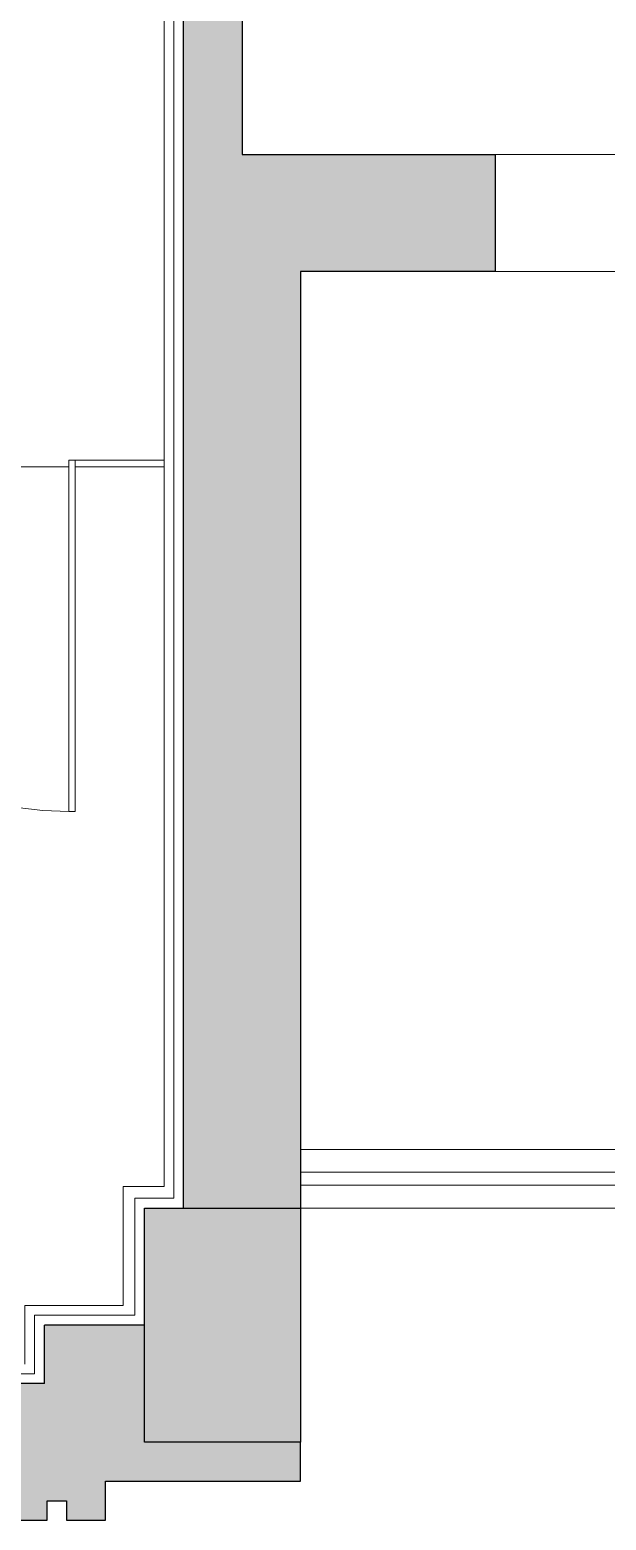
# Model space of a CAD drawing. Header units: inches. Extents: x 211391 to 214260, y -106888 to -102532.
# Drawn here: x 213283.1 to 213327.4, y -104890 to -104775.4 of the extents above; entities that cross this region are included whole.
import ezdxf

# ---------------------------------------------------------------- set-up
doc = ezdxf.new("R2010")
doc.units = ezdxf.units.IN
doc.header["$MEASUREMENT"] = 0
doc.linetypes.add('0226--P-00-GA 18.02.10$0$DASH', pattern=[0.35, 0.25, -0.1])
doc.linetypes.add('HIDDEN', pattern=[0.375, 0.25, -0.125])
for name, color, linetype, lineweight in [('BEAM', 90, '0226--P-00-GA 18.02.10$0$DASH', 25), ('DROP', 1, 'Continuous', 5), ('GLASS', 4, 'Continuous', 18), ('HATCH', 251, 'Continuous', 13), ('HIDDEN', 8, 'Continuous', 13), ('STONE', 1, 'Continuous', 18), ('WALL', 5, 'Continuous', 25), ('window', 1, 'Continuous', 18)]:
    doc.layers.add(name, color=color, linetype=linetype, lineweight=lineweight)
doc.layers.add('COLUMN', color=6, linetype='Continuous')
doc.layers.get('BEAM').off()

# ---------------------------------------------------------------- blocks, each defined once
blk = doc.blocks.new('79')
at = {"layer": 'COLUMN', "ltscale": 20, "true_color": 0xdd22ba}
h = blk.add_hatch(color=212, dxfattribs=at)
h.dxf.hatch_style = 1
h.paths.add_polyline_path([(213303.89, -104884.04), (213303.89, -104866.04), (213291.89, -104866.04), (213291.89, -104884.04)])
at = {"layer": 'COLUMN', "ltscale": 20}
blk.add_lwpolyline([(213291.89, -104866.04), (213303.89, -104866.04), (213303.89, -104884.04), (213291.89, -104884.04)], close=True, dxfattribs=at)

msp = doc.modelspace()

# ---------------------------------------------------------------- hatches: boundary and pattern name
at = {"layer": 'HATCH', "ltscale": 15}
h = msp.add_hatch(color=256, dxfattribs=at)
h.dxf.hatch_style = 1
h.paths.add_polyline_path([(213318.89, -104794.04), (213318.89, -104785.04), (213299.39, -104785.04), (213299.39, -104734.04), (213294.89, -104734.04), (213294.89, -104866.04), (213303.89, -104866.04), (213303.89, -104794.04)])
h = msp.add_hatch(color=256, dxfattribs=at)
h.dxf.hatch_style = 1
h.paths.add_polyline_path([(213252.89, -104807.54), (213180.89, -104807.54), (213180.89, -104812.04), (213206.64, -104812.04), (213206.64, -104875.04), (213141.89, -104875.04), (213141.89, -104884.04), (213129.89, -104884.04), (213129.89, -104887.04), (213144.89, -104887.04), (213144.89, -104890.04), (213147.89, -104890.04), (213147.89, -104888.54), (213149.39, -104888.54), (213149.39, -104890.04), (213153.89, -104890.04), (213153.89, -104884.04), (213279.89, -104884.04), (213279.89, -104890.04), (213284.39, -104890.04), (213284.39, -104888.54), (213285.89, -104888.54), (213285.89, -104890.04), (213288.89, -104890.04), (213288.89, -104887.04), (213303.89, -104887.04), (213303.89, -104884.04), (213291.89, -104884.04), (213291.89, -104875.04), (213284.18, -104875.04), (213284.18, -104879.54), (213219.12, -104879.54), (213219.12, -104875.04), (213211.14, -104875.04), (213211.14, -104812.04), (213252.89, -104812.04)])

# ---------------------------------------------------------------- linework, layer by layer
at = {"layer": 'DROP', "ltscale": 20}
msp.add_line((213259.55, -104809.04), (213286.05, -104809.04), dxfattribs=at)
at = {"layer": 'GLASS', "ltscale": 10}
for p, q in [((213286.05, -104808.54), (213293.39, -104808.54)), ((213286.55, -104809.04), (213293.39, -104809.04))]:
    msp.add_line(p, q, dxfattribs=at)
msp.add_lwpolyline([(213286.55, -104835.54), (213286.05, -104835.54), (213286.05, -104808.54), (213286.55, -104808.54)], close=True, dxfattribs=at)
msp.add_arc((213286.05, -104809.04), 26.5, 178.9291, 270, dxfattribs=at)
at = {"layer": 'HIDDEN', "linetype": 'HIDDEN', "ltscale": 20}
msp.add_line((213519.89, -104866.04), (213303.89, -104866.04), dxfattribs=at)
at = {"layer": 'STONE'}
for points in [[(213293.39, -104864.39), (213293.39, -104735.54)], [(213294.14, -104865.29), (213294.14, -104734.79)], [(213201.39, -104828.27), (213201.39, -104812.79), (213180.14, -104812.79), (213180.14, -104806.79), (213253.64, -104806.79), (213253.64, -104812.79), (213211.89, -104812.79), (213211.89, -104874.29), (213219.87, -104874.29), (213219.87, -104878.79), (213283.43, -104878.79)], [(213282.68, -104878.04), (213282.68, -104873.54), (213290.24, -104873.54), (213290.24, -104864.39), (213293.39, -104864.39)], [(213283.43, -104878.79), (213283.43, -104874.29), (213291.14, -104874.29), (213291.14, -104865.29), (213294.14, -104865.29)]]:
    msp.add_lwpolyline(points, dxfattribs=at)
at = {"layer": 'WALL', "ltscale": 20}
for p, q in [((213294.89, -104866.04), (213294.89, -104734.04)), ((213299.39, -104734.04), (213299.39, -104785.04)), ((213299.39, -104785.04), (213318.89, -104785.04)), ((213318.89, -104794.04), (213318.89, -104785.04)), ((213318.89, -104794.04), (213303.89, -104794.04)), ((213303.89, -104794.04), (213303.89, -104866.04)), ((213291.89, -104875.04), (213284.18, -104875.04)), ((213303.89, -104887.04), (213303.89, -104884.04)), ((213288.89, -104890.04), (213288.89, -104887.04)), ((213288.89, -104887.04), (213303.89, -104887.04)), ((213284.39, -104890.04), (213284.39, -104888.54)), ((213284.39, -104888.54), (213285.89, -104888.54)), ((213285.89, -104888.54), (213285.89, -104890.04)), ((213279.89, -104890.04), (213284.39, -104890.04)), ((213285.89, -104890.04), (213288.89, -104890.04))]:
    msp.add_line(p, q, dxfattribs=at)
at = {"layer": 'WALL', "ltscale": 25}
for q in [(213284.18, -104875.04), (213219.12, -104879.54)]:
    msp.add_line((213284.18, -104879.54), q, dxfattribs=at)
at = {"layer": 'window', "ltscale": 20}
for p, q in [((213303.89, -104861.54), (213519.89, -104861.54)), ((213303.89, -104863.29), (213519.89, -104863.29)), ((213303.89, -104864.29), (213519.89, -104864.29)), ((213303.89, -104866.04), (213519.89, -104866.04))]:
    msp.add_line(p, q, dxfattribs=at)
for points in [[(213500.39, -104785.04), (213318.89, -104785.04)], [(213318.89, -104794.04), (213500.39, -104794.04)]]:
    msp.add_lwpolyline(points, dxfattribs=at)

# ---------------------------------------------------------------- block references
at = {"layer": 'BEAM'}
msp.add_blockref('79', (0, 0), dxfattribs=at)

doc.saveas('drawing.dxf')
